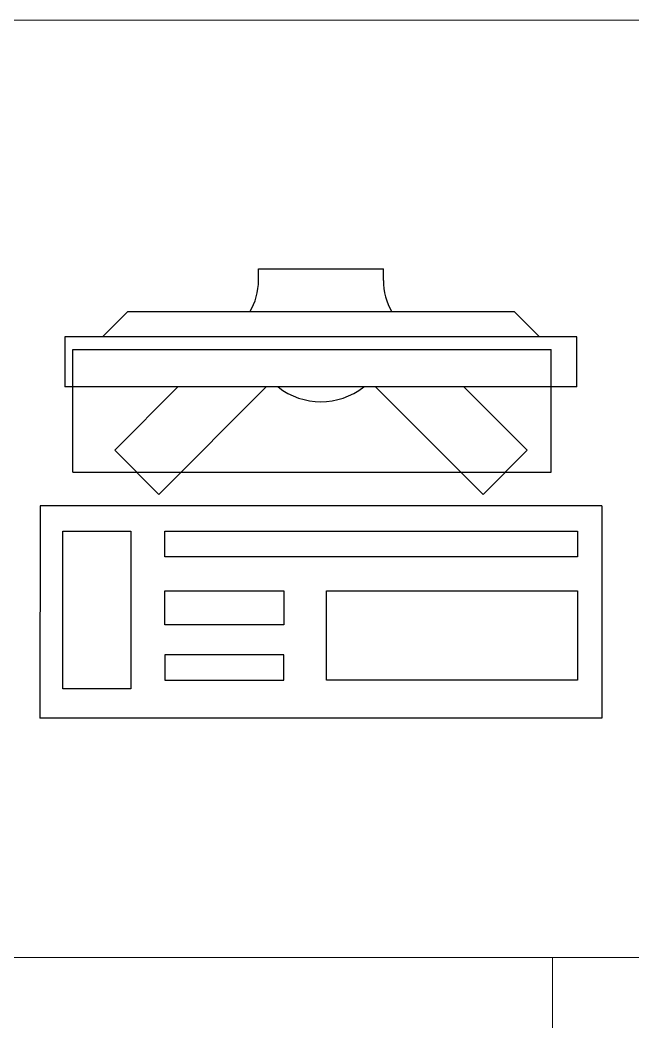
# Model space of a CAD drawing. Header units: millimetres. Extents: x 26027 to 581921, y 7230 to 233891.
# Drawn here: x 532091 to 532582, y 143589 to 144390 of the extents above; entities that cross this region are included whole.
import ezdxf

# ---------------------------------------------------------------- set-up
doc = ezdxf.new("R2010")
doc.units = ezdxf.units.MM
doc.header["$LTSCALE"] = 5
doc.layers.get('0').update_dxf_attribs({"color": 252})
doc.layers.add('GE-ARCHITECTURAL_ELEMENTS', color=8, linetype='Continuous', lineweight=30)
doc.layers.add('Medical Equipment and Furniture', color=252, linetype='Continuous', lineweight=0)

# ---------------------------------------------------------------- blocks, each defined once
blk = doc.blocks.new('ITCWLS1-P')
at = {"layer": 'GE-ARCHITECTURAL_ELEMENTS'}
for p, q in [((-0.17, 0.45), (-0.17, 0)), ((-0.17, 0.45), (0, 0.45)), ((0, 0.45), (0, 0)), ((-0.26509, 0.43, 0), (-0.30509, 0.43, 0)), ((-0.30509, 0.43, 0), (-0.30509, 0.02, 0)), ((-0.26509, 0.43, 0), (-0.26509, 0.02, 0)), ((-0.14957, 0.43047), (-0.12914, 0.43047)), ((-0.12914, 0.43047), (-0.12914, 0.40893)), ((-0.197, 0.40939), (-0.295, 0.40939)), ((-0.295, 0.02639), (-0.295, 0.40939)), ((-0.197, 0.02639), (-0.197, 0.40939)), ((-0.32509, 0.38, 0), (-0.30509, 0.4, 0)), ((-0.32509, 0.38, 0), (-0.32509, 0.07, 0)), ((-0.35032, 0.275), (-0.35961, 0.275)), ((-0.35961, 0.175), (-0.35961, 0.275)), ((-0.35032, 0.175), (-0.35961, 0.175)), ((-0.32509, 0.07, 0), (-0.30509, 0.05, 0)), ((-0.197, 0.02639), (-0.295, 0.02639)), ((-0.30509, 0.02, 0), (-0.26509, 0.02, 0)), ((-0.17, 0), (0, 0))]:
    blk.add_line(p, q, dxfattribs=at)
at = {"layer": 'GE-ARCHITECTURAL_ELEMENTS', "extrusion": (2.48281e-10, 3.18408e-10, -1)}
for p, q in [((-0.26509, 0.33952), (-0.21443, 0.39019)), ((-0.17907, 0.35483), (-0.21443, 0.39019)), ((-0.26509, 0.26881), (-0.17907, 0.35483))]:
    blk.add_line(p, q, dxfattribs=at)
at = {"layer": 'GE-ARCHITECTURAL_ELEMENTS', "extrusion": (2.48281e-10, -3.18408e-10, -1)}
for p, q in [((-0.26509, 0.18119), (-0.17907, 0.09517)), ((-0.26509, 0.11048), (-0.21443, 0.05981)), ((-0.17907, 0.09517), (-0.21443, 0.05981))]:
    blk.add_line(p, q, dxfattribs=at)
at = {"layer": 'GE-ARCHITECTURAL_ELEMENTS'}
for points in [[(-0.12914, 0.40893), (-0.12914, 0.09996), (-0.14957, 0.09996), (-0.14957, 0.43047)], [(-0.14957, 0.09997), (-0.14957, 0.09997), (-0.14957, 0.09997), (-0.14957, 0.09997), (-0.14957, 0.09997), (-0.14957, 0.09997), (-0.14957, 0.09997), (-0.14957, 0.09997), (-0.14957, 0.09997)], [(-0.14957, 0.09997), (-0.14957, 0.09997), (-0.14957, 0.09997), (-0.14957, 0.09997), (-0.14957, 0.09997), (-0.14957, 0.09997), (-0.14957, 0.09997), (-0.14957, 0.09997), (-0.14957, 0.09997), (-0.14957, 0.09997), (-0.14957, 0.09997), (-0.14957, 0.09997), (-0.14957, 0.09997), (-0.14957, 0.09997), (-0.14957, 0.09997), (-0.14957, 0.09997), (-0.14957, 0.09997), (-0.14957, 0.09997)], [(-0.14957, 0.09996), (-0.14957, 0.09996), (-0.14957, 0.09996), (-0.14957, 0.09996), (-0.14957, 0.09996), (-0.14957, 0.09996), (-0.14957, 0.09996), (-0.14957, 0.09996), (-0.14957, 0.09996), (-0.14957, 0.09996)], [(-0.14957, 0.09996), (-0.14957, 0.09996), (-0.14957, 0.09996), (-0.14957, 0.09996), (-0.14957, 0.09996), (-0.14957, 0.09996), (-0.14957, 0.09996)], [(-0.14957, 0.09997), (-0.14957, 0.09997), (-0.14957, 0.09997), (-0.14957, 0.09997), (-0.14957, 0.09997), (-0.14957, 0.09997), (-0.14957, 0.09997), (-0.14957, 0.09997), (-0.14957, 0.09997), (-0.14957, 0.09997)], [(-0.14957, 0.09997), (-0.14957, 0.09997), (-0.14957, 0.09997), (-0.14957, 0.09997), (-0.14957, 0.09997), (-0.14957, 0.09997), (-0.14957, 0.09997), (-0.14957, 0.09997), (-0.14957, 0.09997), (-0.14957, 0.09997), (-0.14957, 0.09997), (-0.14957, 0.09997), (-0.14957, 0.09997), (-0.14957, 0.09997), (-0.14957, 0.09997)], [(-0.14957, 0.09997), (-0.14957, 0.09997), (-0.14957, 0.09997), (-0.14957, 0.09997), (-0.14957, 0.09997), (-0.14957, 0.09997), (-0.14957, 0.09997), (-0.14957, 0.09997), (-0.14957, 0.09997), (-0.14957, 0.09997)], [(-0.14957, 0.09997), (-0.14957, 0.09997), (-0.14957, 0.09997), (-0.14957, 0.09997), (-0.14957, 0.09997), (-0.14957, 0.09997), (-0.14957, 0.09997), (-0.14957, 0.09997), (-0.14957, 0.09997), (-0.14957, 0.09997)], [(-0.14957, 0.09996), (-0.14957, 0.09996), (-0.14957, 0.09996), (-0.14957, 0.09996), (-0.14957, 0.09996), (-0.14957, 0.09996), (-0.14957, 0.09996), (-0.14957, 0.09996), (-0.14957, 0.09996), (-0.14957, 0.09996), (-0.14957, 0.09996), (-0.14957, 0.09996), (-0.14957, 0.09996), (-0.14957, 0.09996), (-0.14957, 0.09996), (-0.14957, 0.09996), (-0.14957, 0.09996), (-0.14957, 0.09996), (-0.14957, 0.09997), (-0.14957, 0.09997), (-0.14957, 0.09997), (-0.14957, 0.09997), (-0.14957, 0.09997), (-0.14957, 0.09997), (-0.14957, 0.09997), (-0.14957, 0.09997), (-0.14957, 0.09997), (-0.14957, 0.09997), (-0.14957, 0.09997), (-0.14957, 0.09997), (-0.14957, 0.09997), (-0.14957, 0.09997), (-0.14956, 0.09997), (-0.14956, 0.09997), (-0.14956, 0.09997), (-0.14956, 0.09996), (-0.14956, 0.09996), (-0.14956, 0.09996), (-0.14956, 0.09996), (-0.14956, 0.09996), (-0.14956, 0.09996), (-0.14956, 0.09996), (-0.14956, 0.09996), (-0.14956, 0.09996), (-0.14956, 0.09996), (-0.14956, 0.09996), (-0.14956, 0.09996), (-0.14956, 0.09996), (-0.14957, 0.09996), (-0.14957, 0.09996), (-0.14957, 0.09996), (-0.14957, 0.09996), (-0.14957, 0.09996), (-0.14957, 0.09996)], [(-0.14957, 0.09996), (-0.14957, 0.09996), (-0.14957, 0.09996), (-0.14957, 0.09996), (-0.14957, 0.09996), (-0.14957, 0.09996), (-0.14957, 0.09996), (-0.14957, 0.09996), (-0.14957, 0.09996), (-0.14957, 0.09996), (-0.14957, 0.09997), (-0.14957, 0.09997), (-0.14957, 0.09997), (-0.14957, 0.09996), (-0.14957, 0.09996), (-0.14957, 0.09996), (-0.14957, 0.09996), (-0.14957, 0.09996), (-0.14957, 0.09996), (-0.14957, 0.09997), (-0.14957, 0.09997), (-0.14957, 0.09997), (-0.14957, 0.09997), (-0.14957, 0.09997), (-0.14957, 0.09997), (-0.14957, 0.09997), (-0.14957, 0.09997), (-0.14957, 0.09997), (-0.14957, 0.09997), (-0.14957, 0.09997), (-0.14957, 0.09997), (-0.14957, 0.09997), (-0.14957, 0.09997), (-0.14957, 0.09997), (-0.14957, 0.09997), (-0.14957, 0.09997), (-0.14957, 0.09997), (-0.14957, 0.09997), (-0.14957, 0.09997), (-0.14957, 0.09997), (-0.14957, 0.09997), (-0.14957, 0.09997), (-0.14957, 0.09997), (-0.14957, 0.09997), (-0.14957, 0.09997), (-0.14957, 0.09997), (-0.14957, 0.09997), (-0.14957, 0.09997), (-0.14957, 0.09997), (-0.14957, 0.09997), (-0.14957, 0.09997), (-0.14957, 0.09997), (-0.14957, 0.09997), (-0.14957, 0.09997), (-0.14957, 0.09997), (-0.14957, 0.09997), (-0.14957, 0.09997), (-0.14957, 0.09997), (-0.14957, 0.09997), (-0.14957, 0.09997), (-0.14957, 0.09997), (-0.14957, 0.09997), (-0.14957, 0.09997), (-0.14957, 0.09997), (-0.14957, 0.09997), (-0.14957, 0.09997), (-0.14957, 0.09997), (-0.14957, 0.09997), (-0.14957, 0.09997), (-0.14957, 0.09997), (-0.14957, 0.09997), (-0.14957, 0.09997), (-0.14957, 0.09997), (-0.14957, 0.09997), (-0.14957, 0.09997), (-0.14957, 0.09997), (-0.14957, 0.09997), (-0.14957, 0.09997), (-0.14957, 0.09997), (-0.14957, 0.09997), (-0.14956, 0.09997), (-0.14957, 0.09997), (-0.14957, 0.09997), (-0.14957, 0.09997), (-0.14957, 0.09997), (-0.14956, 0.09997), (-0.14957, 0.09997), (-0.14957, 0.09997), (-0.14957, 0.09997), (-0.14957, 0.09997), (-0.14957, 0.09997), (-0.14957, 0.09997), (-0.14957, 0.09997), (-0.14957, 0.09997), (-0.14957, 0.09997), (-0.14957, 0.09997), (-0.14956, 0.09997), (-0.14957, 0.09996), (-0.14957, 0.09996), (-0.14957, 0.09996), (-0.14956, 0.09996), (-0.14957, 0.09996), (-0.14957, 0.09996), (-0.14957, 0.09996), (-0.14957, 0.09996), (-0.14957, 0.09996), (-0.14957, 0.09996), (-0.14957, 0.09996), (-0.14957, 0.09996), (-0.14957, 0.09996), (-0.14957, 0.09996)], [(-0.14957, 0.09996), (-0.14957, 0.09996), (-0.14957, 0.09996), (-0.14957, 0.09996), (-0.14957, 0.09996), (-0.14957, 0.09996), (-0.14957, 0.09996), (-0.14957, 0.09996)], [(-0.14957, 0.09996), (-0.14957, 0.09996), (-0.14957, 0.09996), (-0.14957, 0.09996), (-0.14957, 0.09996), (-0.14957, 0.09996), (-0.14957, 0.09996), (-0.14957, 0.09996), (-0.14957, 0.09996), (-0.14957, 0.09996), (-0.14957, 0.09996), (-0.14957, 0.09996), (-0.14957, 0.09996), (-0.14957, 0.09996), (-0.14957, 0.09996), (-0.14957, 0.09996), (-0.14957, 0.09996), (-0.14957, 0.09996), (-0.14957, 0.09996), (-0.14957, 0.09996), (-0.14957, 0.09996), (-0.14957, 0.09996), (-0.14957, 0.09996), (-0.14957, 0.09996), (-0.14957, 0.09996), (-0.14957, 0.09996), (-0.14957, 0.09996), (-0.14957, 0.09996), (-0.14957, 0.09996), (-0.14957, 0.09996), (-0.14957, 0.09996), (-0.14957, 0.09996), (-0.14957, 0.09996), (-0.14957, 0.09996), (-0.14957, 0.09996), (-0.14957, 0.09996), (-0.14957, 0.09996), (-0.14957, 0.09996), (-0.14957, 0.09996), (-0.14957, 0.09996), (-0.14957, 0.09996), (-0.14957, 0.09996), (-0.14957, 0.09996), (-0.14957, 0.09996), (-0.14957, 0.09996), (-0.14957, 0.09996), (-0.14957, 0.09996), (-0.14957, 0.09996), (-0.14956, 0.09996), (-0.14956, 0.09996), (-0.14956, 0.09996), (-0.14956, 0.09996), (-0.14957, 0.09996), (-0.14957, 0.09996), (-0.14957, 0.09996), (-0.14957, 0.09996), (-0.14957, 0.09996), (-0.14957, 0.09996), (-0.14956, 0.09996), (-0.14957, 0.09996), (-0.14957, 0.09996), (-0.14957, 0.09996), (-0.14957, 0.09996), (-0.14957, 0.09996), (-0.14957, 0.09996), (-0.14957, 0.09996), (-0.14957, 0.09996), (-0.14957, 0.09996), (-0.14957, 0.09996), (-0.14956, 0.09996), (-0.14956, 0.09996), (-0.14957, 0.09996), (-0.14957, 0.09996), (-0.14957, 0.09996), (-0.14957, 0.09996), (-0.14957, 0.09996), (-0.14957, 0.09996), (-0.14957, 0.09996), (-0.14957, 0.09996), (-0.14957, 0.09996), (-0.14957, 0.09996), (-0.14957, 0.09996), (-0.14957, 0.09996), (-0.14957, 0.09996), (-0.14957, 0.09996), (-0.14957, 0.09996), (-0.14957, 0.09996), (-0.14957, 0.09996), (-0.14957, 0.09996)], [(-0.14957, 0.09996), (-0.14957, 0.09996), (-0.14957, 0.09996), (-0.14957, 0.09996), (-0.14957, 0.09996), (-0.14957, 0.09996), (-0.14957, 0.09996), (-0.14957, 0.09996), (-0.14957, 0.09996), (-0.14957, 0.09996), (-0.14957, 0.09996), (-0.14957, 0.09996)], [(-0.14957, 0.09996), (-0.14957, 0.09996), (-0.14956, 0.09996), (-0.14956, 0.09996), (-0.14956, 0.09996), (-0.14956, 0.09996), (-0.14957, 0.09996)], [(-0.14957, 0.09996), (-0.14957, 0.09996), (-0.14957, 0.09996), (-0.14957, 0.09996), (-0.14957, 0.09996), (-0.14957, 0.09996), (-0.14957, 0.09996), (-0.14957, 0.09996), (-0.14957, 0.09996), (-0.14956, 0.09996), (-0.14956, 0.09996), (-0.14956, 0.09996), (-0.14956, 0.09996), (-0.14956, 0.09996), (-0.14956, 0.09996), (-0.14956, 0.09996), (-0.14957, 0.09996)]]:
    blk.add_lwpolyline(points, dxfattribs=at)
for points in [[(-0.1019, 0.43047), (-0.03039, 0.43047), (-0.03039, 0.22944), (-0.1019, 0.22944)], [(-0.1019, 0.19536), (-0.07466, 0.19536), (-0.07466, 0.09996), (-0.1019, 0.09996)], [(-0.03039, 0.19536), (-0.05082, 0.19536), (-0.05082, 0.09996), (-0.03039, 0.09996)], [(-0.14956, 0.09996), (-0.14956, 0.09996), (-0.14956, 0.09996), (-0.14956, 0.09996), (-0.14956, 0.09996), (-0.14956, 0.09996), (-0.14956, 0.09996), (-0.14956, 0.09996), (-0.14957, 0.09996), (-0.14957, 0.09996), (-0.14957, 0.09996), (-0.14957, 0.09996), (-0.14957, 0.09996), (-0.14957, 0.09996), (-0.14957, 0.09996), (-0.14957, 0.09996), (-0.14957, 0.09996), (-0.14957, 0.09996), (-0.14957, 0.09996), (-0.14957, 0.09996), (-0.14957, 0.09996), (-0.14957, 0.09996), (-0.14957, 0.09996), (-0.14957, 0.09996), (-0.14957, 0.09996), (-0.14957, 0.09996), (-0.14957, 0.09996), (-0.14957, 0.09996), (-0.14957, 0.09996), (-0.14957, 0.09996), (-0.14957, 0.09996), (-0.14957, 0.09996), (-0.14957, 0.09996), (-0.14957, 0.09996), (-0.14957, 0.09996), (-0.14957, 0.09996), (-0.14957, 0.09996), (-0.14957, 0.09996), (-0.14957, 0.09996), (-0.14957, 0.09996), (-0.14957, 0.09996), (-0.14957, 0.09996), (-0.14957, 0.09996), (-0.14957, 0.09996), (-0.14957, 0.09996), (-0.14957, 0.09996), (-0.14957, 0.09996), (-0.14957, 0.09996), (-0.14957, 0.09996), (-0.14957, 0.09996), (-0.14957, 0.09996), (-0.14957, 0.09996), (-0.14957, 0.09996), (-0.14957, 0.09996), (-0.14957, 0.09996), (-0.14957, 0.09996), (-0.14957, 0.09996), (-0.14956, 0.09996), (-0.14956, 0.09996), (-0.14956, 0.09996), (-0.14956, 0.09996), (-0.14956, 0.09996), (-0.14956, 0.09996), (-0.14956, 0.09996), (-0.14956, 0.09996), (-0.14956, 0.09996), (-0.14956, 0.09996), (-0.14956, 0.09996), (-0.14956, 0.09996), (-0.14956, 0.09996), (-0.14956, 0.09996), (-0.14956, 0.09996), (-0.14956, 0.09996), (-0.14956, 0.09996), (-0.14956, 0.09996), (-0.14956, 0.09996), (-0.14956, 0.09996), (-0.14956, 0.09996), (-0.14956, 0.09996), (-0.14956, 0.09996), (-0.14956, 0.09996), (-0.14956, 0.09996), (-0.14956, 0.09996), (-0.14956, 0.09996), (-0.14956, 0.09996), (-0.14956, 0.09996), (-0.14956, 0.09996), (-0.14956, 0.09996), (-0.14956, 0.09996), (-0.14957, 0.09996), (-0.14957, 0.09996), (-0.14957, 0.09996), (-0.14957, 0.09996), (-0.14957, 0.09996), (-0.14957, 0.09996), (-0.14957, 0.09996), (-0.14957, 0.09996), (-0.14957, 0.09996), (-0.14957, 0.09996), (-0.14957, 0.09996), (-0.14957, 0.09996), (-0.14957, 0.09996), (-0.14957, 0.09996), (-0.14957, 0.09996), (-0.14957, 0.09996), (-0.14957, 0.09996), (-0.14957, 0.09996), (-0.14957, 0.09996), (-0.14957, 0.09996), (-0.14957, 0.09996), (-0.14957, 0.09996), (-0.14957, 0.09996), (-0.14957, 0.09996), (-0.14957, 0.09996), (-0.14957, 0.09996), (-0.14957, 0.09996), (-0.14957, 0.09996), (-0.14957, 0.09996), (-0.14957, 0.09996), (-0.14957, 0.09996), (-0.14957, 0.09996), (-0.14957, 0.09996), (-0.14957, 0.09996), (-0.14957, 0.09996), (-0.14957, 0.09996), (-0.14957, 0.09996), (-0.14957, 0.09996), (-0.14957, 0.09996), (-0.14957, 0.09996), (-0.14957, 0.09996), (-0.14957, 0.09996), (-0.14957, 0.09996), (-0.14957, 0.09996), (-0.14957, 0.09996), (-0.14957, 0.09996), (-0.14957, 0.09996), (-0.14957, 0.09996), (-0.14957, 0.09996), (-0.14957, 0.09996), (-0.14957, 0.09996), (-0.14957, 0.09996), (-0.14957, 0.09996), (-0.14957, 0.09996), (-0.14957, 0.09996), (-0.14957, 0.09996), (-0.14957, 0.09996), (-0.14957, 0.09996), (-0.14957, 0.09996), (-0.14957, 0.09996), (-0.14957, 0.09996), (-0.14957, 0.09996), (-0.14957, 0.09996), (-0.14957, 0.09996), (-0.14957, 0.09996), (-0.14956, 0.09996), (-0.14956, 0.09996), (-0.14956, 0.09996), (-0.14956, 0.09996), (-0.14956, 0.09996), (-0.14956, 0.09996), (-0.14956, 0.09996), (-0.14956, 0.09996), (-0.14956, 0.09996), (-0.14956, 0.09996), (-0.14956, 0.09996), (-0.14956, 0.09996), (-0.14956, 0.09996), (-0.14956, 0.09996), (-0.14956, 0.09996), (-0.14956, 0.09996), (-0.14956, 0.09996), (-0.14956, 0.09996), (-0.14956, 0.09996), (-0.14956, 0.09996), (-0.14956, 0.09996), (-0.14956, 0.09996), (-0.14956, 0.09996), (-0.14956, 0.09996), (-0.14956, 0.09996), (-0.14956, 0.09996), (-0.14956, 0.09996), (-0.14956, 0.09996), (-0.14956, 0.09996), (-0.14956, 0.09996), (-0.14956, 0.09996), (-0.14956, 0.09996), (-0.14956, 0.09996), (-0.14956, 0.09996), (-0.14956, 0.09996), (-0.14956, 0.09996), (-0.14956, 0.09996), (-0.14956, 0.09996), (-0.14956, 0.09996), (-0.14956, 0.09996), (-0.14956, 0.09996), (-0.14956, 0.09996), (-0.14956, 0.09996), (-0.14956, 0.09996), (-0.14956, 0.09996), (-0.14956, 0.09996), (-0.14956, 0.09996), (-0.14957, 0.09996), (-0.14957, 0.09996), (-0.14957, 0.09996), (-0.14957, 0.09996), (-0.14957, 0.09996), (-0.14957, 0.09996), (-0.14957, 0.09996), (-0.14957, 0.09996), (-0.14957, 0.09996), (-0.14957, 0.09996), (-0.14957, 0.09996), (-0.14957, 0.09996), (-0.14957, 0.09996), (-0.14957, 0.09996), (-0.14957, 0.09996), (-0.14957, 0.09996), (-0.14957, 0.09996), (-0.14957, 0.09996), (-0.14957, 0.09996), (-0.14957, 0.09996), (-0.14957, 0.09996), (-0.14957, 0.09996), (-0.14957, 0.09996), (-0.14957, 0.09996), (-0.14957, 0.09996), (-0.14957, 0.09996), (-0.14957, 0.09996), (-0.14957, 0.09996), (-0.14957, 0.09996), (-0.14957, 0.09996), (-0.14957, 0.09996), (-0.14957, 0.09996), (-0.14957, 0.09996), (-0.14957, 0.09996), (-0.14956, 0.09996), (-0.14956, 0.09996), (-0.14956, 0.09996), (-0.14956, 0.09996), (-0.14956, 0.09996), (-0.14956, 0.09996), (-0.14956, 0.09996), (-0.14956, 0.09996), (-0.14956, 0.09996), (-0.14956, 0.09996), (-0.14956, 0.09996), (-0.14956, 0.09996), (-0.14956, 0.09996), (-0.14956, 0.09996), (-0.14956, 0.09996), (-0.14956, 0.09996), (-0.14956, 0.09996), (-0.14956, 0.09996), (-0.14956, 0.09996), (-0.14956, 0.09996), (-0.14956, 0.09996), (-0.14956, 0.09996), (-0.14956, 0.09996), (-0.14956, 0.09996), (-0.14956, 0.09996), (-0.14956, 0.09996), (-0.14956, 0.09996), (-0.14956, 0.09996), (-0.14956, 0.09996), (-0.14956, 0.09996), (-0.14956, 0.09996), (-0.14956, 0.09996), (-0.14956, 0.09996), (-0.14956, 0.09996), (-0.14956, 0.09996), (-0.14956, 0.09996), (-0.14956, 0.09996), (-0.14956, 0.09996), (-0.14956, 0.09996), (-0.14956, 0.09996), (-0.14956, 0.09996), (-0.14956, 0.09996)], [(-0.14957, 0.09996), (-0.14957, 0.09996), (-0.14957, 0.09996), (-0.14957, 0.09996), (-0.14957, 0.09996), (-0.14957, 0.09996), (-0.14957, 0.09996), (-0.14957, 0.09996), (-0.14957, 0.09996), (-0.14957, 0.09996), (-0.14957, 0.09996), (-0.14957, 0.09996), (-0.14957, 0.09996), (-0.14957, 0.09996), (-0.14957, 0.09996), (-0.14957, 0.09996), (-0.14957, 0.09996), (-0.14957, 0.09996), (-0.14957, 0.09996), (-0.14957, 0.09996), (-0.14957, 0.09996), (-0.14957, 0.09996), (-0.14957, 0.09996), (-0.14957, 0.09996), (-0.14957, 0.09996), (-0.14957, 0.09996), (-0.14957, 0.09996), (-0.14957, 0.09996), (-0.14957, 0.09996), (-0.14957, 0.09996), (-0.14957, 0.09996), (-0.14957, 0.09996), (-0.14957, 0.09996), (-0.14957, 0.09996), (-0.14957, 0.09996), (-0.14957, 0.09996), (-0.14957, 0.09996), (-0.14957, 0.09996), (-0.14957, 0.09996), (-0.14957, 0.09996), (-0.14957, 0.09996), (-0.14957, 0.09996), (-0.14957, 0.09996), (-0.14957, 0.09996), (-0.14957, 0.09996), (-0.14957, 0.09996), (-0.14957, 0.09996), (-0.14957, 0.09996), (-0.14957, 0.09996), (-0.14957, 0.09996), (-0.14957, 0.09996), (-0.14957, 0.09996), (-0.14957, 0.09996), (-0.14957, 0.09996), (-0.14957, 0.09996), (-0.14957, 0.09996), (-0.14957, 0.09996), (-0.14957, 0.09996), (-0.14957, 0.09996), (-0.14957, 0.09996), (-0.14957, 0.09996), (-0.14957, 0.09996), (-0.14957, 0.09996), (-0.14957, 0.09996), (-0.14957, 0.09996), (-0.14957, 0.09996), (-0.14957, 0.09996), (-0.14957, 0.09996), (-0.14957, 0.09996), (-0.14957, 0.09996), (-0.14957, 0.09996), (-0.14957, 0.09996), (-0.14957, 0.09996), (-0.14957, 0.09996), (-0.14957, 0.09996), (-0.14957, 0.09996), (-0.14957, 0.09996), (-0.14957, 0.09996), (-0.14957, 0.09996), (-0.14957, 0.09996), (-0.14957, 0.09996), (-0.14957, 0.09996), (-0.14957, 0.09996), (-0.14957, 0.09996), (-0.14957, 0.09996), (-0.14957, 0.09996), (-0.14957, 0.09996), (-0.14957, 0.09996), (-0.14957, 0.09996), (-0.14957, 0.09996), (-0.14957, 0.09996), (-0.14957, 0.09996), (-0.14957, 0.09996), (-0.14957, 0.09996), (-0.14957, 0.09996), (-0.14957, 0.09996), (-0.14957, 0.09996), (-0.14957, 0.09996), (-0.14957, 0.09996), (-0.14957, 0.09996), (-0.14957, 0.09996), (-0.14957, 0.09996), (-0.14957, 0.09996), (-0.14957, 0.09996), (-0.14957, 0.09996), (-0.14957, 0.09996), (-0.14957, 0.09996), (-0.14957, 0.09996), (-0.14957, 0.09996), (-0.14957, 0.09996), (-0.14957, 0.09996), (-0.14957, 0.09996), (-0.14957, 0.09996), (-0.14957, 0.09996), (-0.14957, 0.09996), (-0.14957, 0.09996), (-0.14957, 0.09996), (-0.14957, 0.09996), (-0.14957, 0.09996), (-0.14957, 0.09996), (-0.14957, 0.09996), (-0.14957, 0.09996), (-0.14957, 0.09996), (-0.14957, 0.09996), (-0.14957, 0.09996), (-0.14957, 0.09996), (-0.14957, 0.09996), (-0.14957, 0.09996), (-0.14957, 0.09996), (-0.14957, 0.09996), (-0.14957, 0.09996), (-0.14957, 0.09996), (-0.14957, 0.09996), (-0.14957, 0.09996), (-0.14957, 0.09996), (-0.14957, 0.09996), (-0.14957, 0.09996), (-0.14957, 0.09996), (-0.14957, 0.09996), (-0.14957, 0.09996), (-0.14957, 0.09996), (-0.14957, 0.09996), (-0.14957, 0.09996), (-0.14957, 0.09996), (-0.14957, 0.09996), (-0.14957, 0.09996), (-0.14957, 0.09996), (-0.14957, 0.09996), (-0.14957, 0.09996), (-0.14957, 0.09996), (-0.14957, 0.09996), (-0.14957, 0.09996), (-0.14957, 0.09996), (-0.14957, 0.09996), (-0.14957, 0.09996), (-0.14957, 0.09996), (-0.14957, 0.09996), (-0.14957, 0.09996), (-0.14957, 0.09996), (-0.14957, 0.09996), (-0.14957, 0.09996), (-0.14957, 0.09996), (-0.14957, 0.09996), (-0.14957, 0.09996), (-0.14957, 0.09996), (-0.14957, 0.09996), (-0.14957, 0.09996), (-0.14957, 0.09996), (-0.14957, 0.09996), (-0.14957, 0.09996), (-0.14957, 0.09996), (-0.14957, 0.09996), (-0.14957, 0.09996), (-0.14957, 0.09996), (-0.14957, 0.09996), (-0.14957, 0.09996), (-0.14957, 0.09996), (-0.14957, 0.09996), (-0.14957, 0.09996), (-0.14957, 0.09996), (-0.14957, 0.09996), (-0.14957, 0.09996), (-0.14957, 0.09996), (-0.14957, 0.09996), (-0.14957, 0.09996), (-0.14957, 0.09996), (-0.14957, 0.09996), (-0.14957, 0.09996), (-0.14957, 0.09996), (-0.14957, 0.09996), (-0.14957, 0.09996), (-0.14957, 0.09996), (-0.14957, 0.09996), (-0.14957, 0.09996), (-0.14957, 0.09996), (-0.14957, 0.09996), (-0.14957, 0.09996), (-0.14957, 0.09996), (-0.14957, 0.09996), (-0.14957, 0.09996), (-0.14957, 0.09996), (-0.14957, 0.09996), (-0.14957, 0.09996), (-0.14957, 0.09996), (-0.14957, 0.09996), (-0.14957, 0.09996), (-0.14957, 0.09996), (-0.14957, 0.09996), (-0.14957, 0.09996), (-0.14957, 0.09996), (-0.14957, 0.09996), (-0.14957, 0.09996), (-0.14957, 0.09996), (-0.14957, 0.09996)], [(-0.14957, 0.09996), (-0.14957, 0.09996), (-0.14957, 0.09996), (-0.14957, 0.09996), (-0.14957, 0.09996), (-0.14957, 0.09996), (-0.14957, 0.09996), (-0.14957, 0.09996), (-0.14957, 0.09996), (-0.14957, 0.09996), (-0.14957, 0.09996), (-0.14957, 0.09996), (-0.14957, 0.09996), (-0.14957, 0.09996), (-0.14957, 0.09996), (-0.14957, 0.09996), (-0.14957, 0.09996), (-0.14957, 0.09996), (-0.14957, 0.09996), (-0.14957, 0.09996), (-0.14957, 0.09996), (-0.14957, 0.09996), (-0.14957, 0.09996), (-0.14957, 0.09996), (-0.14957, 0.09996), (-0.14957, 0.09996), (-0.14957, 0.09996), (-0.14957, 0.09996), (-0.14957, 0.09996), (-0.14957, 0.09996), (-0.14957, 0.09996), (-0.14957, 0.09996), (-0.14957, 0.09996), (-0.14957, 0.09996), (-0.14957, 0.09996), (-0.14957, 0.09996), (-0.14957, 0.09996), (-0.14957, 0.09996), (-0.14957, 0.09996), (-0.14957, 0.09996), (-0.14957, 0.09996), (-0.14957, 0.09996), (-0.14957, 0.09996), (-0.14957, 0.09996), (-0.14957, 0.09996), (-0.14957, 0.09996), (-0.14957, 0.09996), (-0.14957, 0.09996), (-0.14957, 0.09996), (-0.14957, 0.09996), (-0.14957, 0.09996), (-0.14957, 0.09996), (-0.14957, 0.09996), (-0.14957, 0.09996), (-0.14957, 0.09996), (-0.14957, 0.09996), (-0.14957, 0.09996), (-0.14957, 0.09996), (-0.14957, 0.09996), (-0.14957, 0.09996), (-0.14957, 0.09996), (-0.14957, 0.09996), (-0.14957, 0.09996), (-0.14957, 0.09996), (-0.14957, 0.09996), (-0.14957, 0.09996), (-0.14957, 0.09996), (-0.14957, 0.09996), (-0.14957, 0.09996), (-0.14957, 0.09996), (-0.14957, 0.09996), (-0.14957, 0.09996), (-0.14957, 0.09996), (-0.14957, 0.09996), (-0.14957, 0.09996), (-0.14957, 0.09996), (-0.14957, 0.09996), (-0.14957, 0.09996), (-0.14957, 0.09996), (-0.14957, 0.09996), (-0.14957, 0.09996), (-0.14957, 0.09996), (-0.14957, 0.09996), (-0.14957, 0.09996), (-0.14957, 0.09996), (-0.14957, 0.09996), (-0.14957, 0.09996), (-0.14957, 0.09996), (-0.14957, 0.09996), (-0.14957, 0.09996), (-0.14957, 0.09996), (-0.14957, 0.09996), (-0.14957, 0.09996), (-0.14957, 0.09996), (-0.14957, 0.09996), (-0.14957, 0.09996), (-0.14957, 0.09996), (-0.14957, 0.09996), (-0.14957, 0.09996), (-0.14957, 0.09996), (-0.14957, 0.09996), (-0.14957, 0.09996), (-0.14957, 0.09996), (-0.14957, 0.09996), (-0.14957, 0.09996), (-0.14957, 0.09996), (-0.14957, 0.09996), (-0.14957, 0.09996), (-0.14957, 0.09996), (-0.14957, 0.09996), (-0.14957, 0.09996), (-0.14957, 0.09996), (-0.14957, 0.09996), (-0.14957, 0.09996), (-0.14957, 0.09996), (-0.14957, 0.09996), (-0.14957, 0.09996), (-0.14957, 0.09996), (-0.14957, 0.09996), (-0.14957, 0.09996), (-0.14957, 0.09996), (-0.14957, 0.09996), (-0.14957, 0.09996), (-0.14957, 0.09996), (-0.14957, 0.09996), (-0.14957, 0.09996), (-0.14957, 0.09996), (-0.14957, 0.09996), (-0.14957, 0.09996), (-0.14957, 0.09996), (-0.14957, 0.09996), (-0.14957, 0.09996), (-0.14957, 0.09996), (-0.14957, 0.09996), (-0.14957, 0.09996), (-0.14957, 0.09996), (-0.14957, 0.09996), (-0.14957, 0.09996), (-0.14957, 0.09996), (-0.14957, 0.09996), (-0.14957, 0.09996), (-0.14957, 0.09996), (-0.14957, 0.09996), (-0.14957, 0.09996), (-0.14957, 0.09996), (-0.14957, 0.09996), (-0.14957, 0.09996), (-0.14957, 0.09996), (-0.14957, 0.09996), (-0.14957, 0.09996), (-0.14957, 0.09996), (-0.14957, 0.09996), (-0.14957, 0.09996), (-0.14957, 0.09996), (-0.14957, 0.09996), (-0.14957, 0.09996), (-0.14957, 0.09996), (-0.14957, 0.09996), (-0.14957, 0.09996), (-0.14957, 0.09996), (-0.14957, 0.09996), (-0.14957, 0.09996), (-0.14957, 0.09996), (-0.14957, 0.09996), (-0.14957, 0.09996), (-0.14957, 0.09996), (-0.14957, 0.09996), (-0.14957, 0.09996), (-0.14957, 0.09996), (-0.14957, 0.09996), (-0.14957, 0.09996), (-0.14957, 0.09996), (-0.14957, 0.09996), (-0.14957, 0.09996), (-0.14957, 0.09996), (-0.14957, 0.09996), (-0.14957, 0.09996), (-0.14957, 0.09996), (-0.14957, 0.09996), (-0.14957, 0.09996), (-0.14957, 0.09996), (-0.14957, 0.09996), (-0.14957, 0.09996), (-0.14957, 0.09996), (-0.14957, 0.09996), (-0.14957, 0.09996), (-0.14957, 0.09996), (-0.14957, 0.09996), (-0.14957, 0.09996), (-0.14957, 0.09996), (-0.14957, 0.09996), (-0.14957, 0.09996), (-0.14957, 0.09996), (-0.14957, 0.09996), (-0.14957, 0.09996), (-0.14957, 0.09996), (-0.14957, 0.09996), (-0.14957, 0.09996), (-0.14957, 0.09996), (-0.14957, 0.09996), (-0.14957, 0.09996), (-0.14957, 0.09996), (-0.14957, 0.09996), (-0.14957, 0.09996), (-0.14957, 0.09996), (-0.14957, 0.09996), (-0.14957, 0.09996), (-0.14957, 0.09996), (-0.14957, 0.09996), (-0.14957, 0.09996), (-0.14957, 0.09996), (-0.14957, 0.09996), (-0.14957, 0.09996), (-0.14957, 0.09996), (-0.14957, 0.09996), (-0.14957, 0.09996), (-0.14957, 0.09996), (-0.14957, 0.09996), (-0.14957, 0.09996)], [(-0.14957, 0.0727), (-0.02358, 0.0727), (-0.02358, 0.01818), (-0.14957, 0.01818)]]:
    blk.add_lwpolyline(points, close=True, dxfattribs=at)
for centre, radius, start, end in [((-0.35032, 0.325), 0.05, 270, 300.30934), ((-0.3089, 0.225), 0.05564, 321.94311, 38.05689), ((-0.35032, 0.125), 0.05, 59.69066, 90)]:
    blk.add_arc(centre, radius, start, end, dxfattribs=at)
blk = doc.blocks.new('GF21043-P')
at = {"color": 0}
for p, q in [((0.8, 0.75), (-0.8, 0.75)), ((-0.8, 0), (0.8, 0))]:
    blk.add_line(p, q, dxfattribs=at)

msp = doc.modelspace()

# ---------------------------------------------------------------- linework, layer by layer
at = {"layer": 'Medical Equipment and Furniture'}
msp.add_line((532517.35, 142610.27, 0), (532517.35, 143640.27, 0), dxfattribs=at)

# ---------------------------------------------------------------- block references
at = {"layer": 'Medical Equipment and Furniture', "extrusion": (8.17187e-07, 1.19934e-18, 1), "xscale": 1000.000000000002, "yscale": 1000.000000000002, "zscale": 1000.000000000002}
msp.add_blockref('GF21043-P', (532317.35, 143640.27, 0.44), dxfattribs=at)
at = {"layer": 'Medical Equipment and Furniture', "extrusion": (2.34751e-05, 2.20203e-06, 1), "xscale": 1000.000000000004, "yscale": 1000.000000000004, "zscale": 1000.000000000004, "rotation": 269.9985892333462}
msp.add_blockref('ITCWLS1-P', (532106.98, 143831.64, 12.81), dxfattribs=at)

doc.saveas('drawing.dxf')
